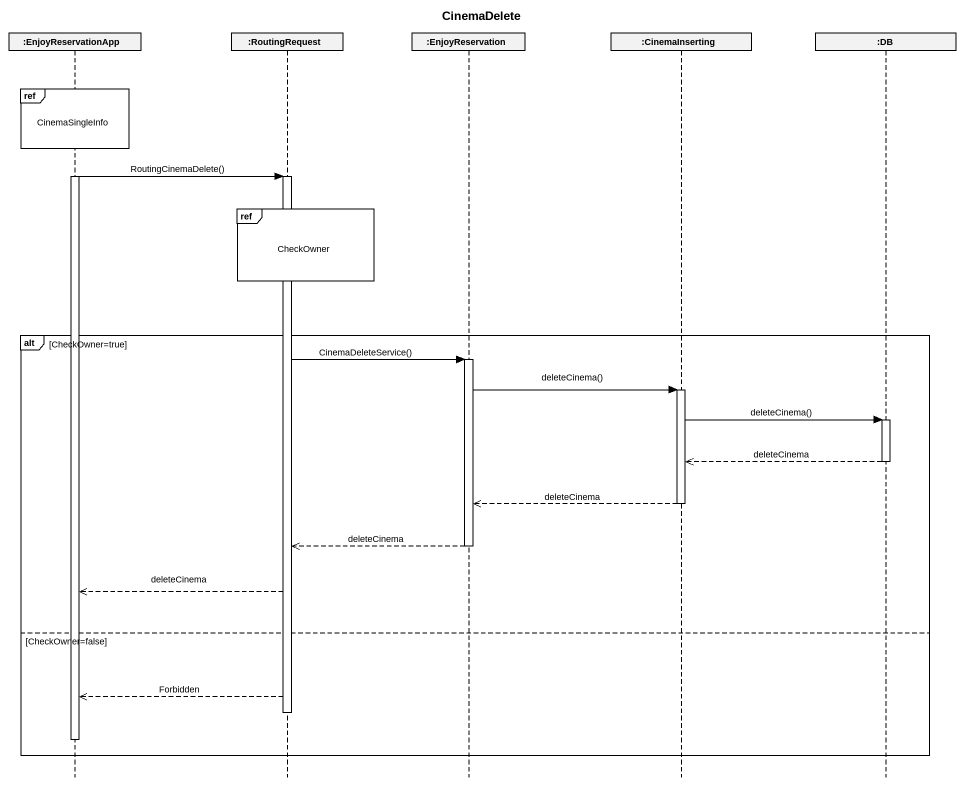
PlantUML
@startuml
title CinemaDelete
hide footbox
participant ":EnjoyReservationApp" as EnjoyReservationApp
participant ":RoutingRequest" as RoutingRequest
participant ":EnjoyReservation" as EnjoyReservation
participant ":CinemaInserting" as CinemaInserting
participant ":DB" as DB

ref over EnjoyReservationApp : CinemaSingleInfo
activate EnjoyReservationApp
EnjoyReservationApp -> RoutingRequest : RoutingCinemaDelete()
activate RoutingRequest
ref over RoutingRequest : CheckOwner
alt CheckOwner=true
  RoutingRequest -> EnjoyReservation : CinemaDeleteService()
  activate EnjoyReservation
  EnjoyReservation -> CinemaInserting : deleteCinema()
  activate CinemaInserting
  CinemaInserting -> DB : deleteCinema()
  activate DB
  DB -->> CinemaInserting : deleteCinema
  deactivate DB
  CinemaInserting -->> EnjoyReservation : deleteCinema
  deactivate CinemaInserting
  EnjoyReservation -->> RoutingRequest : deleteCinema
  deactivate EnjoyReservation
  RoutingRequest -->> EnjoyReservationApp : deleteCinema
else CheckOwner=false
  RoutingRequest -->> EnjoyReservationApp : Forbidden
  deactivate RoutingRequest
  deactivate EnjoyReservationApp
end
@enduml
